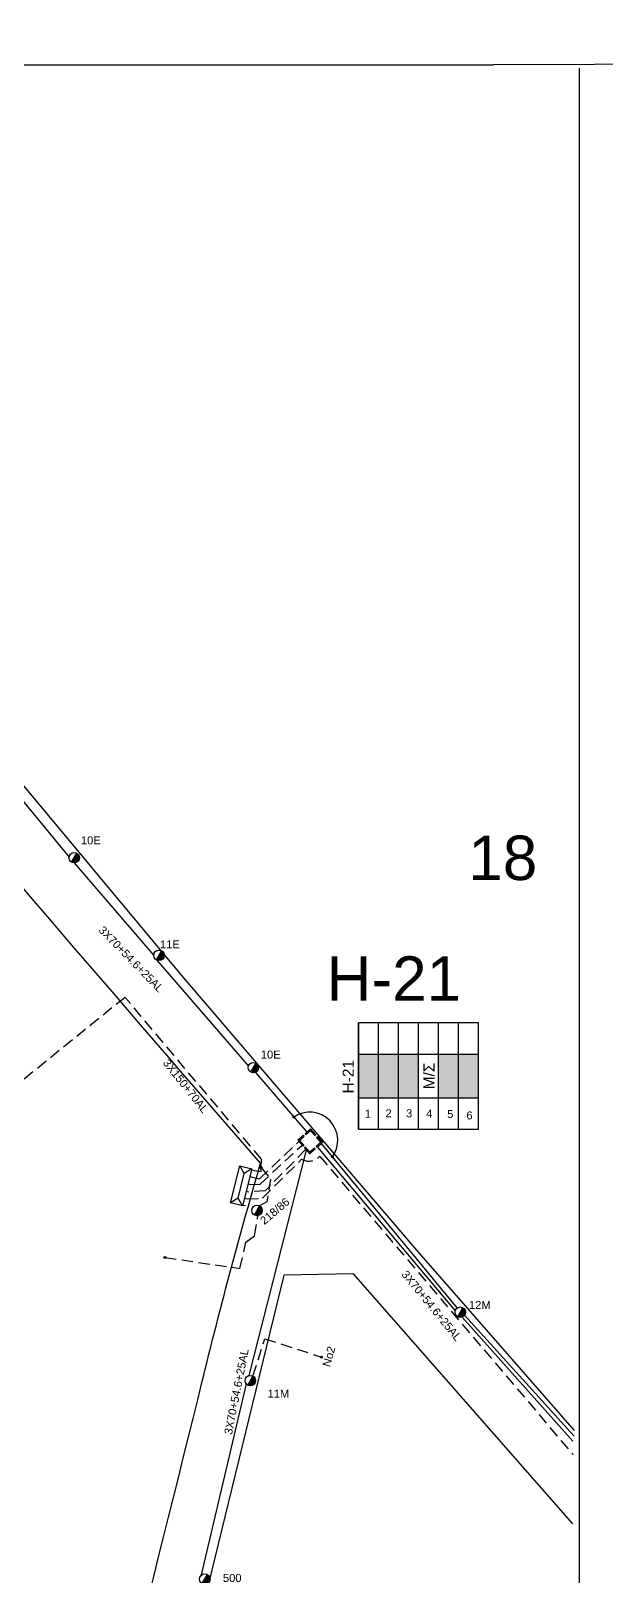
# Model space of a CAD drawing. Header units: millimetres. Extents: x 875 to 3140, y 727 to 1775.
# Drawn here: x 2786.2 to 2915.6, y 1416.1 to 1763.7 of the extents above; entities that cross this region are included whole.
import ezdxf
from ezdxf.enums import TextEntityAlignment as Align

# ---------------------------------------------------------------- set-up
doc = ezdxf.new("R2010")
doc.units = ezdxf.units.MM
doc.linetypes.add('DASHED', pattern=[19.05, 12.7, -6.35])
for name, color, linetype in [('Ασφαλειοκιβώτια Χ.Τ 6 αναχωρήσεων', 7, 'Continuous'), ('Ασφαλειοκιβώτια Χ.Τ 9 αναχωρήσεων', 7, 'Continuous'), ('Γέφυρες Εναερίου Δικτύου', 7, 'Continuous'), ('Επιγραφές - Σχήματα', 7, 'Continuous'), ('Καλώδια ΧΤ   3x150+70AL', 7, 'DASHED'), ('Στύλος ΦΜ', 7, 'Continuous'), ('Στύλος ΦΜ @ 1', 7, 'Continuous'), ('Συνδέσεις', 7, 'Continuous'), ('Συνεστραμμένα ΧΤ   3x70+54.6+25AL', 7, 'SYN_LINE'), ('Υποσταθμός πόλεως', 7, 'Continuous'), ('Υπόβαθρο ΔΕΗ', 7, 'Continuous')]:
    doc.layers.add(name, color=color, linetype=linetype)
doc.styles.add('ar', font='arial.ttf')
doc.styles.get("Standard").update_dxf_attribs({"font": 'arial.ttf'})
doc.linetypes.add('SYN_LINE', pattern='A,0.5,-0.0001,["/\\/\\/\\/",Standard,S=0.1,R=0,X=0,Y=-0.05],-0.25', length=0.7501)

# ---------------------------------------------------------------- blocks, each defined once
blk = doc.blocks.new('ΥΠΑΡΧΩΝ ΤΣΙΜΕΝΤΕΝΙΟΣ ΣΤΥΛΟΣ')
at = {"layer": 'Στύλος ΦΜ'}
blk.add_hatch(color=256, dxfattribs=at).paths.add_polyline_path([(-1.29, -2.28, 0.574793), (2.62, 0, 0.268822), (1.3, 2.27)])
blk.add_line((-1.29, -2.28), (1.3, 2.27), dxfattribs=at)
blk.add_circle((0, 0), 2.62, dxfattribs=at)
at = {"layer": 'Στύλος ΦΜ', "flags": 4}
for tag, p in [('ΑΡΙΘΜΟΣ', (-4.68, 8.05)), ('ΤΥΠΟΣ', (-4.91, 3.03))]:
    blk.add_attdef(tag, p, '', height=4, dxfattribs=at)
blk = doc.blocks.new('ΥΠΟΣΤΑΘΜΟΣ ΠΟΛΕΩΣ 6 ΑΝΑΧΩΡΗΣΕΩΝ')
at = {"layer": 'Υποσταθμός πόλεως', "linetype": 'Continuous', "ltscale": 40}
for p, q in [((-8.18, -2.82), (-8.18, -4)), ((-5.01, -2.82), (-5.01, -4)), ((-1.74, -2.82), (-1.74, -4)), ((1.65, -2.82), (1.65, -4)), ((5.07, -2.82), (5.07, -4)), ((8.16, -2.82), (8.16, -4))]:
    blk.add_line(p, q, dxfattribs=at)
blk.add_lwpolyline([(-8.57, 2.82), (8.57, 2.82), (8.57, -2.82), (-8.57, -2.82)], close=True, dxfattribs=at)
for points in [[(-5.75, 0), (-8.57, 2.82)], [(5.75, 0), (8.57, 2.82)], [(-8.57, -2.82), (-5.75, 0)], [(-5.75, 0), (5.75, 0)], [(8.57, -2.82), (5.75, 0)]]:
    blk.add_lwpolyline(points, dxfattribs=at)
at = {"layer": 'Υποσταθμός πόλεως', "linetype": 'SYN_LINE', "ltscale": 40, "flags": 1}
for tag, p in [('ΜΕΤΑΣΧΗΜΑΤΙΣΜΟΣ', (9.64, 1.91)), ('ΙΣΧΥΣ', (9.62, -0.89)), ('ΑΡΙΘΜΟΣ', (9.74, -3.61))]:
    blk.add_attdef(tag, p, '', height=1.8, dxfattribs=at)
blk = doc.blocks.new('ΑΣΦΑΛΕΙΟΚΙΒΩΤΙΟ ΥΠΟΣΤΑΘΜΟΥ 6 ΑΝΑΧΩΡΗΣΕΩΝ')
at = {"layer": 'Ασφαλειοκιβώτια Χ.Τ 6 αναχωρήσεων', "ltscale": 40}
for p, q in [((-23.91, 27), (23.91, 27)), ((-9.83, 27), (-9.83, -27)), ((9.83, 27), (9.83, -27)), ((-23.91, 18), (23.91, 18)), ((-23.91, 9), (23.91, 9)), ((-23.91, 0), (23.91, 0)), ((-23.91, -9), (23.91, -9)), ((-23.91, -18), (23.91, -18))]:
    blk.add_line(p, q, dxfattribs=at)
at = {"layer": 'Ασφαλειοκιβώτια Χ.Τ 6 αναχωρήσεων'}
blk.add_lwpolyline([(-23.91, -27), (23.91, -27), (23.91, 27), (-23.91, 27)], close=True, dxfattribs=at)
for s, rotation, p in [('1', 270, (-18.77, 24.22)), ('2', 269.38374, (-18.51, 14.96)), ('3', 270, (-18.55, 5.66)), ('4', 270, (-18.65, -3.38)), ('5', 270, (-18.89, -12.84)), ('6', 270, (-19.49, -21.49))]:
    blk.add_text(s, height=3.6, rotation=rotation, dxfattribs=at).set_placement(p)
at = {"layer": 'Ασφαλειοκιβώτια Χ.Τ 6 αναχωρήσεων', "ltscale": 40}
for tag, height, p in [('ΟΝΟΜΑ', 5, (-0.27, 31.68)), ('ΚΕΙΜΕΝΟ 1', 2, (16.95, 22.41)), ('ΚΕΙΜΕΝΟ 2', 2, (16.95, 13.71)), ('ΚΕΙΜΕΝΟ 3', 2, (16.95, 4.31)), ('ΚΕΙΜΕΝΟ 4', 2, (16.95, -4.67)), ('ΚΕΙΜΕΝΟ 5', 2, (16.95, -13.51)), ('ΚΕΙΜΕΝΟ 6', 2, (16.95, -22.43)), ('ΣΧ', 2, (-0.21, -29.21))]:
    blk.add_attdef(tag, text='', height=height, dxfattribs=at).set_placement(p, align=Align.MIDDLE_CENTER)
blk = doc.blocks.new('_ΣΥΝΔΕΣΗ')
at = {"layer": 'Συνδέσεις', "linetype": 'SYN_LINE', "ltscale": 40}
blk.add_hatch(color=256, dxfattribs=at).paths.add_polyline_path([(0.5, -0.01, 1), (-0.5, -0.01, 1)])
at = {"layer": 'Συνδέσεις'}
blk.add_circle((0, -0.01), 0.5, dxfattribs=at)

msp = doc.modelspace()

# ---------------------------------------------------------------- hatches: boundary and pattern name
at = {"layer": 'Ασφαλειοκιβώτια Χ.Τ 9 αναχωρήσεων', "ltscale": 20}
for color, points in [(6, [(2864.41, 1533.5), (2859.91, 1533.5), (2859.91, 1523.67), (2864.41, 1523.67)]), (151, [(2868.91, 1533.5), (2864.41, 1533.5), (2864.41, 1523.67), (2868.91, 1523.67)]), (2, [(2873.41, 1533.5), (2868.91, 1533.5), (2868.91, 1523.67), (2873.41, 1523.67)]), (30, [(2877.91, 1523.67), (2882.41, 1523.67), (2882.41, 1533.5), (2877.91, 1533.5)]), (85, [(2886.91, 1533.5), (2882.41, 1533.5), (2882.41, 1523.67), (2886.91, 1523.67)])]:
    msp.add_hatch(color=color, dxfattribs=at).paths.add_polyline_path(points)
at = {"layer": 'Επιγραφές - Σχήματα', "ltscale": 20}
h = msp.add_hatch(color=256, dxfattribs=at)
h.paths.add_polyline_path([(2850.27, 1515.36), (2849.1, 1516.69), (2847.87, 1515.61), (2848.05, 1515.41), (2849.08, 1516.31), (2850.07, 1515.18)])
h.paths.add_polyline_path([(2851.78, 1513.63), (2850.62, 1514.96), (2850.42, 1514.78), (2851.41, 1513.65), (2850.37, 1512.75), (2850.55, 1512.55)])
h.paths.add_polyline_path([(2850.15, 1512.2), (2849.97, 1512.4), (2848.94, 1511.49), (2847.95, 1512.62), (2847.75, 1512.45), (2848.92, 1511.12)])
h.paths.add_polyline_path([(2847.6, 1513.02), (2846.61, 1514.15), (2847.64, 1515.06), (2847.47, 1515.26), (2846.24, 1514.18), (2847.4, 1512.85)])

# ---------------------------------------------------------------- linework, layer by layer
at = {"layer": 'Γέφυρες Εναερίου Δικτύου', "color": 85, "linetype": 'DASHED', "ltscale": 0.2}
msp.add_lwpolyline([(2835.63, 1504.2), (2837.75, 1504.26), (2847.2, 1513.08)], dxfattribs=at)
at = {"layer": 'Γέφυρες Εναερίου Δικτύου', "color": 30, "linetype": 'DASHED', "ltscale": 0.2}
msp.add_lwpolyline([(2836.05, 1505.86), (2837.64, 1505.49), (2846.48, 1513.9)], dxfattribs=at)
at = {"layer": 'Γέφυρες Εναερίου Δικτύου', "color": 2, "linetype": 'DASHED', "ltscale": 0.2}
for points in [[(2834.82, 1500.97), (2838.28, 1501.1), (2847.09, 1509.9)], [(2851.17, 1510.53), (2908.14, 1443.43)]]:
    msp.add_lwpolyline(points, dxfattribs=at)
at = {"layer": 'Γέφυρες Εναερίου Δικτύου', "color": 6, "linetype": 'DASHED', "ltscale": 0.2}
for points in [[(2848.04, 1512.11), (2838.92, 1502.77), (2835.22, 1502.56)], [(2836.14, 1461.11), (2838.81, 1469.48), (2851.56, 1465.37)]]:
    msp.add_lwpolyline(points, dxfattribs=at)
at = {"layer": 'Γέφυρες Εναερίου Δικτύου', "color": 151, "linetype": 'DASHED', "ltscale": 0.2}
for points in [[(2837.98, 1508.02), (2840.08, 1505.41), (2839.25, 1500.28), (2837.63, 1499.37)], [(2816.35, 1487.76), (2833.19, 1485.31), (2834.55, 1491.19), (2836.51, 1492.66), (2837.27, 1497.19)]]:
    msp.add_lwpolyline(points, dxfattribs=at)
at = {"layer": 'Γέφυρες Εναερίου Δικτύου', "color": 2, "linetype": 'DASHED', "ltscale": 0.2}
msp.add_arc((2848.74, 1512.73), 3.27, 239.6953, 317.8315, dxfattribs=at)
at = {"layer": 'Επιγραφές - Σχήματα', "ltscale": 20}
for p, q in [((2847.6, 1513.02), (2847.4, 1512.85)), ((2847.47, 1515.26), (2847.64, 1515.06)), ((2847.95, 1512.62), (2847.75, 1512.45)), ((2847.87, 1515.61), (2848.05, 1515.41)), ((2849.97, 1512.4), (2850.15, 1512.2)), ((2850.27, 1515.36), (2850.07, 1515.18)), ((2850.37, 1512.75), (2850.55, 1512.55)), ((2850.62, 1514.96), (2850.42, 1514.78))]:
    msp.add_line(p, q, dxfattribs=at)
at = {"layer": 'Επιγραφές - Σχήματα'}
for points in [[(2909.53, 1755.34), (2909.49, 750.1), (911.34, 750.1), (911.34, 1763.72)], [(892.09, 1756.08), (2890.24, 1756.08), (2890.24, 1756.08)]]:
    msp.add_lwpolyline(points, dxfattribs=at)
at = {"layer": 'Επιγραφές - Σχήματα', "ltscale": 10}
msp.add_lwpolyline([(2900.36, 752.53), (3140.23, 752.53), (3140.23, 1756.93), (2890.24, 1756.08)], dxfattribs=at)
at = {"layer": 'Επιγραφές - Σχήματα', "ltscale": 20}
for points in [[(2847.87, 1515.61), (2849.1, 1516.69), (2850.27, 1515.36)], [(2848.05, 1515.41), (2849.08, 1516.31), (2850.07, 1515.18)], [(2847.4, 1512.85), (2846.24, 1514.18), (2847.47, 1515.26)], [(2847.6, 1513.02), (2846.61, 1514.15), (2847.64, 1515.06)], [(2850.15, 1512.2), (2848.92, 1511.12), (2847.75, 1512.45)], [(2849.97, 1512.4), (2848.94, 1511.49), (2847.95, 1512.62)], [(2850.42, 1514.78), (2851.41, 1513.65), (2850.37, 1512.75)], [(2850.62, 1514.96), (2851.78, 1513.63), (2850.55, 1512.55)]]:
    msp.add_lwpolyline(points, dxfattribs=at)
msp.add_arc((2848.9, 1514.13), 6.33, 321.6364, 125.3737, dxfattribs=at)
at = {"layer": 'Καλώδια ΧΤ   3x150+70AL', "color": 151, "ltscale": 0.2}
msp.add_lwpolyline([(2836.43, 1507.36), (2837.98, 1507.09), (2837.98, 1508.02), (2838.03, 1509.92), (2807.37, 1546.3), (2783.44, 1526.92), (2753.99, 1517.29), (2740.53, 1504.26)], dxfattribs=at)
at = {"layer": 'Συνεστραμμένα ΧΤ   3x70+54.6+25AL', "color": 85, "ltscale": 20}
for points in [[(2774.44, 1602.42), (2794.76, 1577.85)], [(2795.95, 1576.54), (2813.82, 1555.73)], [(2814.42, 1554.73), (2835.1, 1530.8)], [(2836.72, 1529.42), (2848.31, 1515.9)]]:
    msp.add_lwpolyline(points, dxfattribs=at)
at = {"layer": 'Συνεστραμμένα ΧΤ   3x70+54.6+25AL', "color": 30, "ltscale": 20}
for points in [[(2850.64, 1512.57), (2881.64, 1475.79)], [(2883.19, 1474.36), (2908.06, 1446.48)]]:
    msp.add_lwpolyline(points, dxfattribs=at)
at = {"layer": 'Συνεστραμμένα ΧΤ   3x70+54.6+25AL', "color": 85, "ltscale": 15}
for points in [[(2882.07, 1476.41), (2851.55, 1513.42)], [(2883.72, 1474.77), (2908.4, 1447.61)]]:
    msp.add_lwpolyline(points, dxfattribs=at)
at = {"layer": 'Συνεστραμμένα ΧΤ   3x70+54.6+25AL', "color": 6, "ltscale": 20}
for points in [[(2835.31, 1461.24), (2848.19, 1511.95)], [(2824.59, 1416.38), (2834.65, 1459.33)]]:
    msp.add_lwpolyline(points, dxfattribs=at)
at = {"layer": 'Υπόβαθρο ΔΕΗ'}
for points in [[(2763.19, 1750.67), (2752.02, 1708.11), (2742.58, 1661.56, 0.203185), (2747, 1638.43), (2780.07, 1599.19), (2820.1, 1551.19), (2872.93, 1489.45), (2908.41, 1448.87)], [(2719.75, 1622.99), (2615, 1486.54, 0.384387), (2610.64, 1468.61, 0.018473), (2637.16, 1389.5, 0.000209), (2668.69, 1294.07, 0.270455), (2681.3, 1282.28), (2784.47, 1234.88), (2791.42, 1257.17, -0.162013), (2788.36, 1313.64, -0.000036), (2823.78, 1456.03, -0.011845), (2837.86, 1508.96, -0.003458), (2742.47, 1620.21, 0.524841), (2719.75, 1622.99, 0.851705)], [(2908.07, 1427.87), (2858.74, 1484.09), (2843.08, 1483.82), (2825.94, 1413.48), (2805.58, 1328.36), (2796.94, 1291.78, 0.314728), (2804.1, 1269.18, 0.109062), (2809.19, 1269.25, -0.22798), (2817.15, 1273.8), (2837.72, 1312.73), (2851.05, 1336.68)]]:
    msp.add_lwpolyline(points, format="xyb", dxfattribs=at)

# ---------------------------------------------------------------- block references
at = {"layer": 'Ασφαλειοκιβώτια Χ.Τ 6 αναχωρήσεων', "xscale": 0.5, "yscale": 0.5, "zscale": 0.5, "rotation": 90}
msp.add_blockref('ΑΣΦΑΛΕΙΟΚΙΒΩΤΙΟ ΥΠΟΣΤΑΘΜΟΥ 6 ΑΝΑΧΩΡΗΣΕΩΝ', (2873.41, 1528.58), dxfattribs=at).add_auto_attribs({'ΟΝΟΜΑ': 'Η-21'})
at = {"layer": 'Στύλος ΦΜ @ 1', "ltscale": 40}
ref = msp.add_blockref('ΥΠΑΡΧΩΝ ΤΣΙΜΕΝΤΕΝΙΟΣ ΣΤΥΛΟΣ', (2795.93, 1577.71), dxfattribs=dict(at, xscale=0.4499999999998181, yscale=0.4499999999998181, zscale=0.4499999999998181))
ref.add_attrib('ΤΥΠΟΣ', '10E', (2797.42, 1580.72), dxfattribs={"layer": 'Στύλος ΦΜ', "height": 1.8, "flags": 4})
ref = msp.add_blockref('ΥΠΑΡΧΩΝ ΤΣΙΜΕΝΤΕΝΙΟΣ ΣΤΥΛΟΣ', (2815, 1555.75), dxfattribs=dict(at, xscale=0.4499999999998181, yscale=0.4499999999998181, zscale=0.4499999999998181))
ref.add_attrib('ΤΥΠΟΣ', '11E', (2815.22, 1557.32), dxfattribs={"layer": 'Στύλος ΦΜ', "height": 1.8, "flags": 4})
ref = msp.add_blockref('ΥΠΑΡΧΩΝ ΤΣΙΜΕΝΤΕΝΙΟΣ ΣΤΥΛΟΣ', (2836.24, 1530.49), dxfattribs=dict(at, xscale=0.4499999999998181, yscale=0.4499999999998181, zscale=0.4499999999998181))
ref.add_attrib('ΤΥΠΟΣ', '10E', (2837.9, 1532.53), dxfattribs={"layer": 'Στύλος ΦΜ', "height": 1.8, "flags": 4})
at = {"layer": 'Στύλος ΦΜ @ 1', "ltscale": 40, "xscale": 0.4499999999998181, "yscale": 0.4499999999998181, "zscale": 0.4499999999998181}
msp.add_blockref('ΥΠΑΡΧΩΝ ΤΣΙΜΕΝΤΕΝΙΟΣ ΣΤΥΛΟΣ', (2837.05, 1498.35), dxfattribs=at)
at = {"layer": 'Στύλος ΦΜ @ 1', "ltscale": 40}
ref = msp.add_blockref('ΥΠΑΡΧΩΝ ΤΣΙΜΕΝΤΕΝΙΟΣ ΣΤΥΛΟΣ', (2882.78, 1475.47), dxfattribs=dict(at, xscale=0.4499999999998181, yscale=0.4499999999998181, zscale=0.4499999999998181))
ref.add_attrib('ΤΥΠΟΣ', '12Μ', (2884.72, 1476.18), dxfattribs={"layer": 'Στύλος ΦΜ', "height": 1.8, "flags": 4})
ref = msp.add_blockref('ΥΠΑΡΧΩΝ ΤΣΙΜΕΝΤΕΝΙΟΣ ΣΤΥΛΟΣ', (2835.55, 1460.08), dxfattribs=dict(at, xscale=0.4499999999998181, yscale=0.4499999999998181, zscale=0.4499999999998181))
ref.add_attrib('ΤΥΠΟΣ', '11M', (2839.41, 1456.24), dxfattribs={"layer": 'Στύλος ΦΜ', "height": 1.8, "flags": 4})
ref = msp.add_blockref('ΥΠΑΡΧΩΝ ΤΣΙΜΕΝΤΕΝΙΟΣ ΣΤΥΛΟΣ', (2825.3, 1415.43), dxfattribs=dict(at, xscale=0.4499999999998181, yscale=0.4499999999998181, zscale=0.4499999999998181))
ref.add_attrib('ΤΥΠΟΣ', '11E', (2829.27, 1412.52), dxfattribs={"layer": 'Στύλος ΦΜ', "height": 1.8, "flags": 4})
ref.add_attrib('ΑΡΙΘΜΟΣ', '500', (2829.38, 1414.78), dxfattribs={"layer": 'Στύλος ΦΜ', "height": 1.8, "flags": 4})
at = {"layer": 'Συνδέσεις', "xscale": 0.4500000000000455, "yscale": 0.4500000000000455, "zscale": 0.4500000000000455}
for p in [(2845.34, 1519.37), (2854.03, 1510.42), (2837.98, 1508.02), (2816.35, 1487.77), (2851.56, 1465.37)]:
    msp.add_blockref('_ΣΥΝΔΕΣΗ', p, dxfattribs=at)
at = {"layer": 'Υποσταθμός πόλεως', "xscale": 0.5000000000000197, "yscale": 0.5000000000000197, "zscale": 0.5000000000000197, "rotation": 75.83826212814441}
msp.add_blockref('ΥΠΟΣΤΑΘΜΟΣ ΠΟΛΕΩΣ 6 ΑΝΑΧΩΡΗΣΕΩΝ', (2833.49, 1503.89), dxfattribs=at)

# ---------------------------------------------------------------- texts
at = {"layer": 'Επιγραφές - Σχήματα', "ltscale": 20, "char_height": 10, "width": 19.3816, "attachment_point": 1, "style": 'ar'}
for s, insert in [('18', (2884.57, 1582.69)), ('Η-21', (2852.7, 1555.52))]:
    msp.add_mtext(s, dxfattribs=dict(at, insert=insert))
at = {"layer": 'Επιγραφές - Σχήματα', "ltscale": 20, "attachment_point": 1, "style": 'ar'}
for s, insert, char_height, width, rotation in [('Μ/Σ', (2874.49, 1525.59), 2.5, 6.1317, 90), ('218/86', (2837.53, 1496.4), 1.8, 7.4435, 40.2591), ('Νο2', (2851.71, 1463.52), 1.8, 7.4435, 73.9445)]:
    msp.add_mtext(s, dxfattribs=dict(at, insert=insert, char_height=char_height, width=width, rotation=rotation))
at = {"layer": 'Καλώδια ΧΤ   3x150+70AL', "ltscale": 0.2}
msp.add_text('3X150+70AL', height=1.8, rotation=308.5249, dxfattribs=at).set_placement((2821.02, 1526.35), align=Align.MIDDLE)
at = {"layer": 'Συνεστραμμένα ΧΤ   3x70+54.6+25AL', "ltscale": 20}
for rotation, p in [(314.2997, (2808.75, 1554.9)), (309.3138, (2876.33, 1476.92)), (78.8396, (2832.42, 1457.59))]:
    msp.add_text('3X70+54.6+25AL', height=1.8, rotation=rotation, dxfattribs=at).set_placement(p, align=Align.MIDDLE)

doc.saveas('drawing.dxf')
